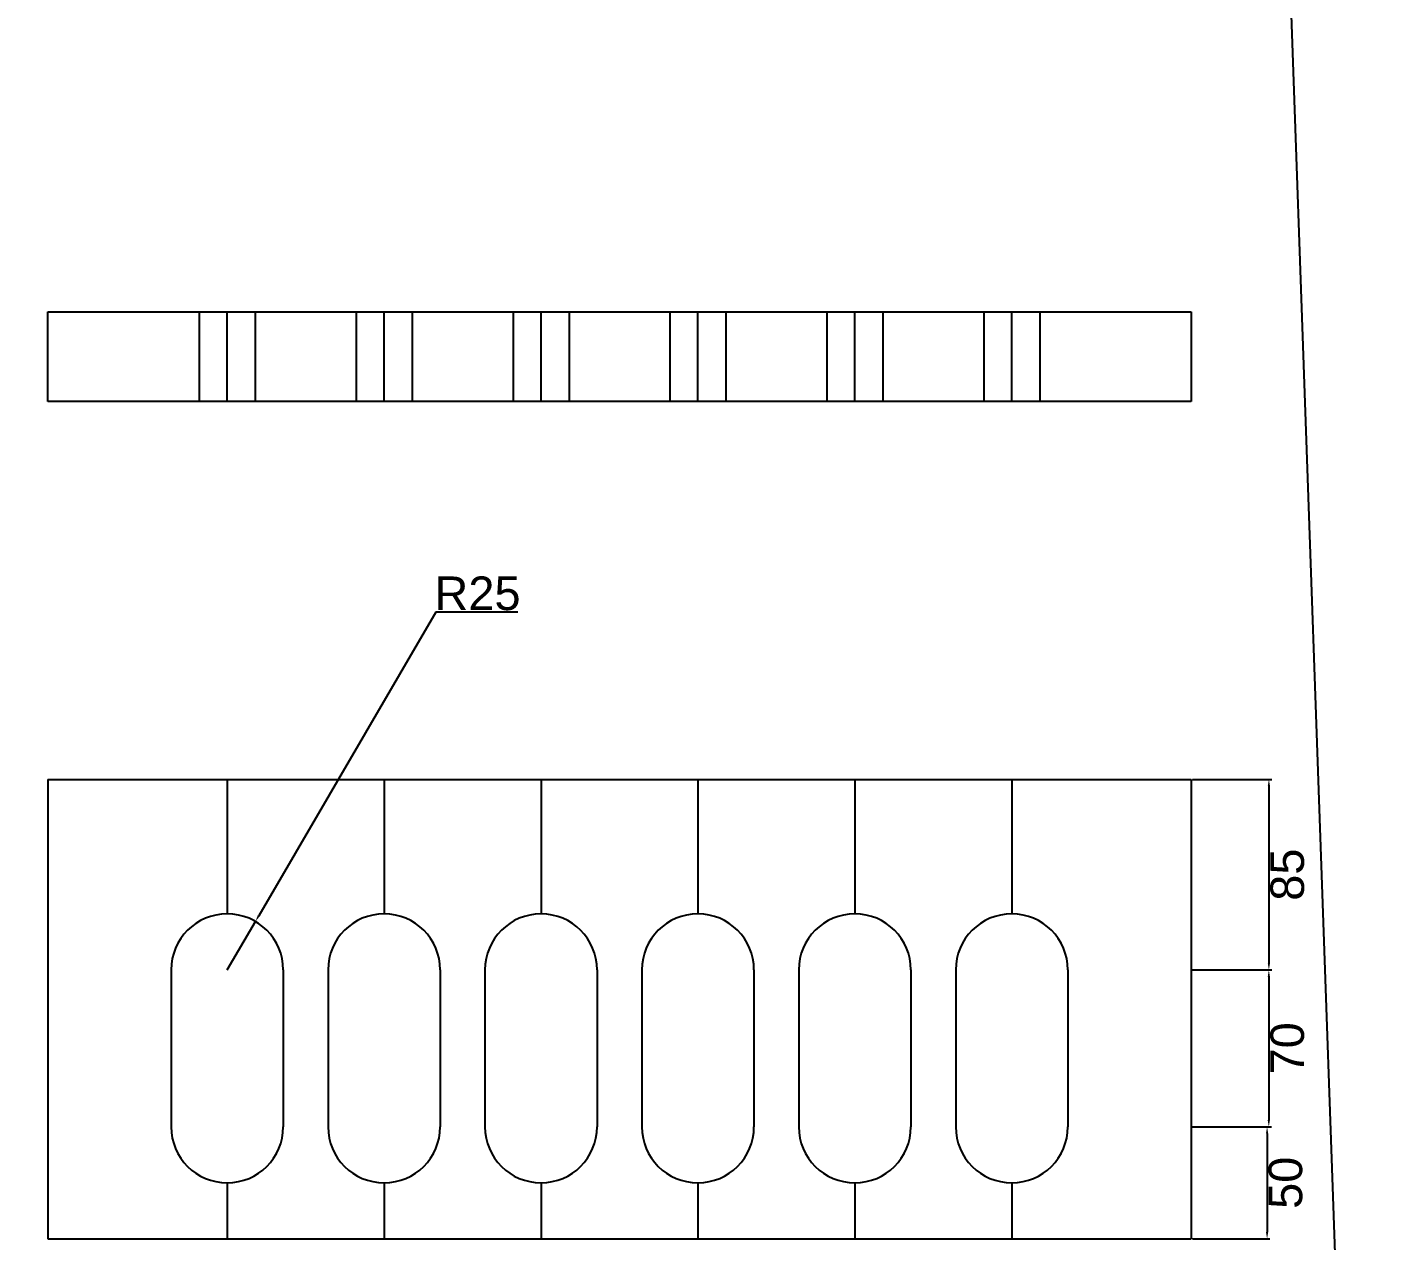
# Model space of a CAD drawing. Header units: millimetres. Extents: x -3009 to 55097, y -2803 to 5841.
# Drawn here: x 9862 to 10468, y 2840 to 3382 of the extents above; entities that cross this region are included whole.
import ezdxf

# ---------------------------------------------------------------- set-up
doc = ezdxf.new("R2010")
doc.units = ezdxf.units.MM
doc.layers.add('DIM', color=10, linetype='Continuous')
doc.layers.add('PDF2_Text', color=7, linetype='Continuous')
doc.styles.add('PDF F1', font='arial.ttf')
doc.styles.get("Standard").update_dxf_attribs({"font": 'arial.ttf', "height": 15})
doc.dimstyles.new('DIM', dxfattribs={"dimtxt": 15, "dimasz": 3, "dimexe": 1.25, "dimexo": 0.625, "dimtad": 2, "dimtoh": 1, "dimdec": 0, "dimtxsty": 'Standard', "dimcen": 2.5, "dimclrd": 1, "dimclre": 4, "dimclrt": 1, "dimadec": 0, "dimazin": 0, "dimtfac": 1, "dimtdec": 0, "dimtmove": 0, "dimatfit": 3, "dimfxl": 1, "dimtfillclr": 4, "dimarcsym": 0})

# ---------------------------------------------------------------- blocks, each defined once
blk = doc.blocks.new('*D60')
at = {"layer": 'Defpoints', "color": 0, "transparency": 16777216}
for p in [(10381.16, 3046.05), (10381.16, 2961.05), (10415.86, 2961.05)]:
    blk.add_point(p, dxfattribs=at)
at = {"layer": 'DIM', "color": 4, "lineweight": -2, "transparency": 16777216}
for p, q in [((10381.79, 3046.05), (10417.11, 3046.05)), ((10381.79, 2961.05), (10417.11, 2961.05))]:
    blk.add_line(p, q, dxfattribs=at)
at = {"layer": 'DIM', "color": 1, "lineweight": -2, "transparency": 16777216}
blk.add_line((10415.86, 3043.05), (10415.86, 2964.05), dxfattribs=at)
at = {"layer": 'DIM', "color": 1, "transparency": 16777216}
for points in [[(10415.36, 3043.05), (10416.36, 3043.05), (10415.86, 3046.05)], [(10415.36, 2964.05), (10416.36, 2964.05), (10415.86, 2961.05)]]:
    blk.add_solid(points, dxfattribs=at)
at = {"layer": 'DIM', "color": 1, "transparency": 16777216, "insert": (10424.14, 3003.55), "char_height": 15, "attachment_point": 5, "rotation": 90}
blk.add_mtext('85', dxfattribs=at)
blk = doc.blocks.new('*D61')
at = {"layer": 'Defpoints', "color": 0, "transparency": 16777216}
for p in [(10381.16, 2961.05), (10381.16, 2891.05), (10415.83, 2891.05)]:
    blk.add_point(p, dxfattribs=at)
at = {"layer": 'DIM', "color": 4, "lineweight": -2, "transparency": 16777216}
for p, q in [((10381.79, 2961.05), (10417.08, 2961.05)), ((10381.79, 2891.05), (10417.08, 2891.05))]:
    blk.add_line(p, q, dxfattribs=at)
at = {"layer": 'DIM', "color": 1, "lineweight": -2, "transparency": 16777216}
blk.add_line((10415.83, 2958.05), (10415.83, 2894.05), dxfattribs=at)
at = {"layer": 'DIM', "color": 1, "transparency": 16777216}
for points in [[(10415.33, 2958.05), (10416.33, 2958.05), (10415.83, 2961.05)], [(10415.33, 2894.05), (10416.33, 2894.05), (10415.83, 2891.05)]]:
    blk.add_solid(points, dxfattribs=at)
at = {"layer": 'DIM', "color": 1, "transparency": 16777216, "insert": (10424.12, 2926.05), "char_height": 15, "attachment_point": 5, "rotation": 90}
blk.add_mtext('70', dxfattribs=at)
blk = doc.blocks.new('*D62')
at = {"layer": 'Defpoints', "color": 0, "transparency": 16777216}
for p in [(10381.16, 2891.05), (10381.16, 2841.05), (10415.05, 2841.05)]:
    blk.add_point(p, dxfattribs=at)
at = {"layer": 'DIM', "color": 4, "lineweight": -2, "transparency": 16777216}
for p, q in [((10381.79, 2891.05), (10416.3, 2891.05)), ((10381.79, 2841.05), (10416.3, 2841.05))]:
    blk.add_line(p, q, dxfattribs=at)
at = {"layer": 'DIM', "color": 1, "lineweight": -2, "transparency": 16777216}
blk.add_line((10415.05, 2888.05), (10415.05, 2844.05), dxfattribs=at)
at = {"layer": 'DIM', "color": 1, "transparency": 16777216}
for points in [[(10414.55, 2888.05), (10415.55, 2888.05), (10415.05, 2891.05)], [(10414.55, 2844.05), (10415.55, 2844.05), (10415.05, 2841.05)]]:
    blk.add_solid(points, dxfattribs=at)
at = {"layer": 'DIM', "color": 1, "transparency": 16777216, "insert": (10423.33, 2866.05), "char_height": 15, "attachment_point": 5, "rotation": 90}
blk.add_mtext('50', dxfattribs=at)
blk = doc.blocks.new('*D63')
at = {"layer": 'Defpoints', "color": 0, "transparency": 16777216}
for p in [(9963.75, 2982.65), (9951.16, 2961.05)]:
    blk.add_point(p, dxfattribs=at)
at = {"layer": 'DIM', "color": 1, "lineweight": -2, "transparency": 16777216}
for p, q in [((10044.21, 3120.72), (9965.26, 2985.24)), ((10080.79, 3120.72), (10044.21, 3120.72)), ((9951.16, 2961.05), (9963.75, 2982.65))]:
    blk.add_line(p, q, dxfattribs=at)
at = {"layer": 'DIM', "color": 1, "transparency": 16777216}
blk.add_solid([(9964.83, 2985.49), (9965.69, 2984.99), (9963.75, 2982.65)], dxfattribs=at)
at = {"layer": 'DIM', "color": 1, "transparency": 16777216, "insert": (10062.82, 3129.01), "char_height": 15, "attachment_point": 5}
blk.add_mtext('R25', dxfattribs=at)

msp = doc.modelspace()

# ---------------------------------------------------------------- linework, layer by layer
for p, q in [((10394.35, 4274.61), (10468.02, 2193.34)), ((9871.16, 3254.7), (10381.16, 3254.7)), ((9871.16, 3214.7), (9871.16, 3254.7)), ((9938.66, 3254.7), (9963.66, 3254.7)), ((9938.66, 3254.7), (9938.66, 3214.7)), ((9951.16, 3214.7), (9951.16, 3254.7)), ((9963.66, 3254.7), (9963.66, 3214.7)), ((10008.66, 3254.7), (10008.66, 3214.7)), ((10021.16, 3214.7), (10021.16, 3254.7)), ((10033.66, 3254.7), (10033.66, 3214.7)), ((10078.66, 3254.7), (10078.66, 3214.7)), ((10091.16, 3214.7), (10091.16, 3254.7)), ((10103.66, 3254.7), (10103.66, 3214.7)), ((10148.66, 3254.7), (10148.66, 3214.7)), ((10161.16, 3214.7), (10161.16, 3254.7)), ((10173.66, 3254.7), (10173.66, 3214.7)), ((10218.66, 3254.7), (10218.66, 3214.7)), ((10231.16, 3214.7), (10231.16, 3254.7)), ((10243.66, 3254.7), (10243.66, 3214.7)), ((10288.66, 3254.7), (10288.66, 3214.7)), ((10301.16, 3214.7), (10301.16, 3254.7)), ((10313.66, 3254.7), (10313.66, 3214.7)), ((10381.16, 3254.7), (10381.16, 3214.7)), ((10381.16, 3214.7), (9871.16, 3214.7)), ((9871.16, 3046.05), (9871.16, 2841.05)), ((9871.16, 3046.05), (10381.16, 3046.05)), ((9951.16, 3046.05), (9951.16, 2986.05)), ((10021.16, 3046.05), (10021.16, 2986.05)), ((10091.16, 3046.05), (10091.16, 2986.05)), ((10161.16, 3046.05), (10161.16, 2986.05)), ((10231.16, 3046.05), (10231.16, 2986.05)), ((10301.16, 3046.05), (10301.16, 2986.05)), ((10381.16, 3046.05), (10381.16, 2841.05)), ((9926.16, 2961.05), (9926.16, 2891.05)), ((9976.16, 2961.05), (9976.16, 2891.05)), ((9996.16, 2961.05), (9996.16, 2891.05)), ((10046.16, 2961.05), (10046.16, 2891.05)), ((10066.16, 2961.05), (10066.16, 2891.05)), ((10116.16, 2961.05), (10116.16, 2891.05)), ((10136.16, 2961.05), (10136.16, 2891.05)), ((10186.16, 2961.05), (10186.16, 2891.05)), ((10206.16, 2961.05), (10206.16, 2891.05)), ((10256.16, 2961.05), (10256.16, 2891.05)), ((10276.16, 2961.05), (10276.16, 2891.05)), ((10326.16, 2961.05), (10326.16, 2891.05)), ((9951.16, 2866.05), (9951.16, 2841.05)), ((10021.16, 2866.05), (10021.16, 2841.05)), ((10091.16, 2866.05), (10091.16, 2841.05)), ((10161.16, 2866.05), (10161.16, 2841.05)), ((10231.16, 2866.05), (10231.16, 2841.05)), ((10301.16, 2866.05), (10301.16, 2841.05)), ((9871.16, 2841.05), (10381.16, 2841.05))]:
    msp.add_line(p, q)
for centre, start, end in [((9951.16, 2961.05), 0, 180), ((10021.16, 2961.05), 0, 180), ((10091.16, 2961.05), 0, 180), ((10161.16, 2961.05), 0, 180), ((10231.16, 2961.05), 0, 180), ((10301.16, 2961.05), 0, 180), ((9951.16, 2891.05), 180, 0), ((10021.16, 2891.05), 180, 0), ((10091.16, 2891.05), 180, 0), ((10161.16, 2891.05), 180, 0), ((10231.16, 2891.05), 180, 0), ((10301.16, 2891.05), 180, 0)]:
    msp.add_arc(centre, 25, start, end)

# ---------------------------------------------------------------- texts
at = {"layer": 'PDF2_Text', "insert": (9557.26, 3202.83), "char_height": 7.0011, "attachment_point": 4, "style": 'PDF F1'}
msp.add_mtext('DETAILOFITEMNO2BUTTSUPPORT', dxfattribs=at)

# ---------------------------------------------------------------- dimensions: what is measured, and where the dimension line sits
at = {"layer": 'DIM'}
dim = msp.add_radius_dim(center=(9951.16, 2961.05), mpoint=(9963.75, 2982.65), dimstyle='DIM', dxfattribs=at)
dim.commit()
dim.dimension.update_dxf_attribs({"geometry": '*D63', "text_midpoint": (10062.82, 3120.72), "dimtype": 164})
for base, p1, p2, picture, middle in [((10415.86, 2961.05), (10381.16, 3046.05), (10381.16, 2961.05), '*D60', (10424.14, 3003.55)), ((10415.83, 2891.05), (10381.16, 2961.05), (10381.16, 2891.05), '*D61', (10424.12, 2926.05)), ((10415.05, 2841.05), (10381.16, 2891.05), (10381.16, 2841.05), '*D62', (10423.33, 2866.05))]:
    dim = msp.add_linear_dim(base=base, p1=p1, p2=p2, angle=90, dimstyle='DIM', dxfattribs=at)
    dim.commit()
    dim.dimension.update_dxf_attribs({"geometry": picture, "text_midpoint": middle})

doc.saveas('drawing.dxf')
